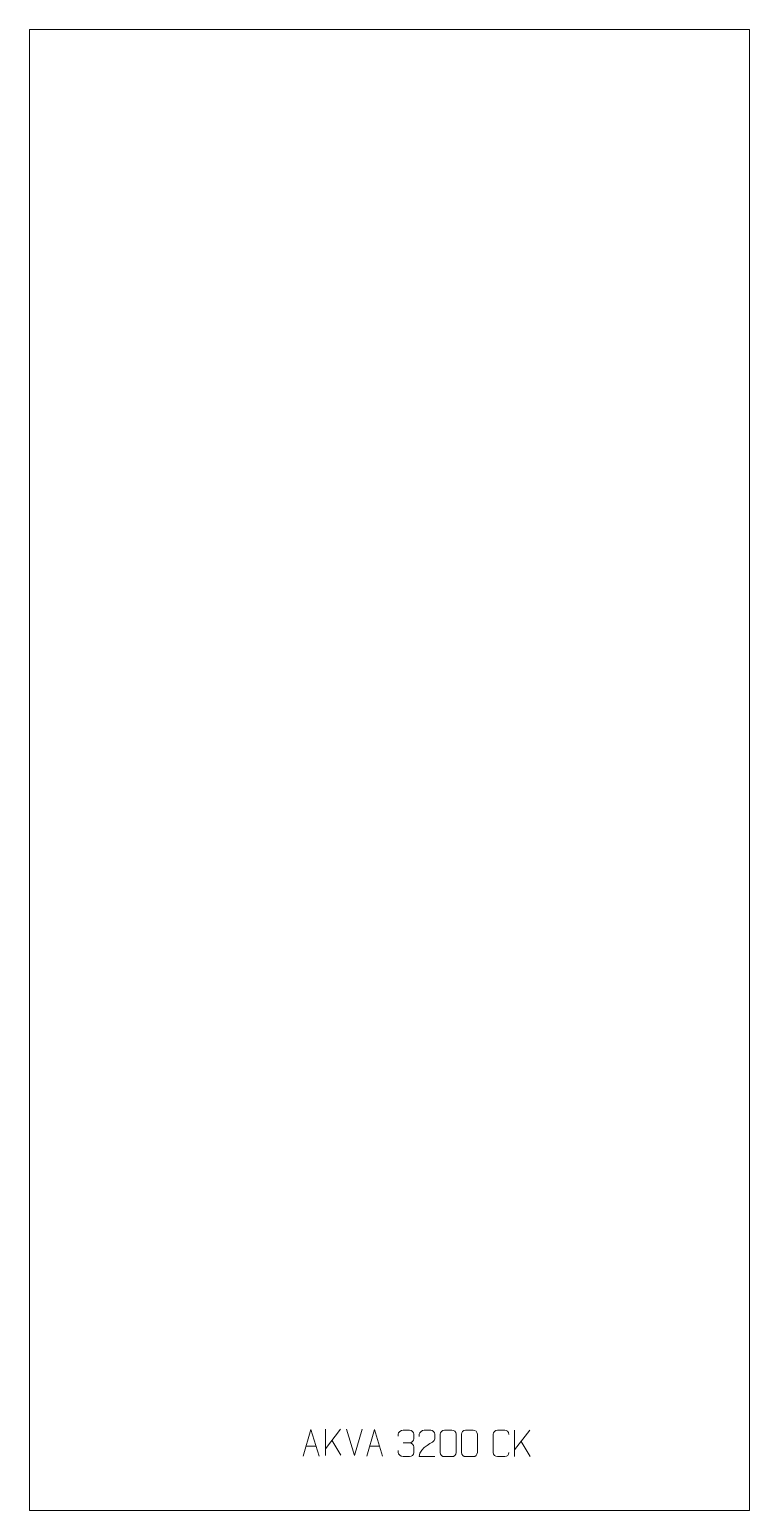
# Model space of a CAD drawing. Header units: millimetres. Extents: x -340 to 340, y -1100 to 300.
import ezdxf

# ---------------------------------------------------------------- set-up
doc = ezdxf.new("R2010")
doc.units = ezdxf.units.MM
doc.header["$MEASUREMENT"] = 0
doc.layers.add('layer 1', color=7, linetype='Continuous')

msp = doc.modelspace()

# ---------------------------------------------------------------- linework, layer by layer
at = {"layer": 'layer 1', "color": 242, "lineweight": 9}
msp.add_open_spline([(-339.9999, -1099.9994), (-339.9999, -1099.9994), (-339.9999, 300.0001), (-339.9999, 300.0001), (-339.9999, 300.0001), (-339.9999, 300.0001), (339.9999, 300.0001), (339.9999, 300.0001), (339.9999, 300.0001), (339.9999, 300.0001), (339.9999, -1099.9994), (339.9999, -1099.9994), (339.9999, -1099.9994), (339.9999, -1099.9994), (-339.9999, -1099.9994), (-339.9999, -1099.9994)], degree=3, knots=[0, 0, 0, 0, 0.2, 0.2, 0.2, 0.2, 0.4, 0.4, 0.4, 0.4, 0.6, 0.6, 0.6, 0.6, 1, 1, 1, 1], dxfattribs=at)
at = {"layer": 'layer 1', "color": 250, "lineweight": 9}
for points, knots in [([(-81.5488, -1048.6127), (-81.5488, -1048.6127), (-74.1778, -1023.6592), (-74.1778, -1023.6592), (-74.1778, -1023.6592), (-74.1778, -1023.6592), (-66.6079, -1048.6127), (-66.6079, -1048.6127)], [0, 0, 0, 0, 0.333333333, 0.333333333, 0.333333333, 0.333333333, 1, 1, 1, 1]), ([(-21.5488, -1048.6127), (-21.5488, -1048.6127), (-14.1778, -1023.6592), (-14.1778, -1023.6592), (-14.1778, -1023.6592), (-14.1778, -1023.6592), (-6.6079, -1048.6127), (-6.6079, -1048.6127)], [0, 0, 0, 0, 0.333333333, 0.333333333, 0.333333333, 0.333333333, 1, 1, 1, 1]), ([(8.1138, -1029.8908), (8.1138, -1029.8908), (8.1138, -1028.0336), (8.1138, -1028.0336), (8.1138, -1028.0336), (8.0995, -1026.2917), (10.764, -1024.1736), (12.8231, -1024.1963), (12.8231, -1024.1963), (14.8872, -1024.1963), (16.9512, -1024.1963), (19.0149, -1024.1963), (19.0149, -1024.1963), (21.2094, -1024.1875), (22.8077, -1026.0343), (22.8521, -1027.9464), (22.8521, -1027.9464), (22.8517, -1029.3815), (22.8517, -1030.8166), (22.8521, -1032.2521), (22.8521, -1032.2521), (22.8035, -1033.9056), (21.2009, -1036.1356), (19.0026, -1036.1256), (19.0026, -1036.1256), (21.2063, -1036.1368), (22.8143, -1037.94), (22.8683, -1039.9995), (22.8683, -1039.9995), (22.8679, -1041.7842), (22.8679, -1043.5689), (22.8683, -1045.354), (22.8683, -1045.354), (22.8784, -1047.4154), (20.8235, -1049.1785), (19.0026, -1049.1704), (19.0026, -1049.1704), (16.9373, -1049.1701), (14.8721, -1049.1701), (12.8065, -1049.1704), (12.8065, -1049.1704), (10.6379, -1049.1589), (8.1069, -1046.7587), (8.0883, -1045.2969), (8.0883, -1045.2969), (8.0883, -1045.2969), (8.0883, -1043.3883), (8.0883, -1043.3883)], [0, 0, 0, 0, 0.076923077, 0.076923077, 0.076923077, 0.076923077, 0.153846154, 0.153846154, 0.153846154, 0.153846154, 0.230769231, 0.230769231, 0.230769231, 0.230769231, 0.307692308, 0.307692308, 0.307692308, 0.307692308, 0.384615385, 0.384615385, 0.384615385, 0.384615385, 0.461538462, 0.461538462, 0.461538462, 0.461538462, 0.538461538, 0.538461538, 0.538461538, 0.538461538, 0.615384615, 0.615384615, 0.615384615, 0.615384615, 0.692307692, 0.692307692, 0.692307692, 0.692307692, 0.769230769, 0.769230769, 0.769230769, 0.769230769, 0.846153846, 0.846153846, 0.846153846, 0.846153846, 1, 1, 1, 1]), ([(42.8498, -1049.1704), (37.9354, -1049.1701), (33.021, -1049.1701), (28.1069, -1049.1704), (28.1069, -1049.1704), (28.1069, -1039.2381), (42.7579, -1036.5969), (42.8498, -1032.2866), (42.8498, -1032.2866), (42.8495, -1030.8625), (42.8495, -1029.4388), (42.8498, -1028.0155), (42.8498, -1028.0155), (42.8329, -1025.9384), (40.7101, -1024.2136), (39.0391, -1024.1963), (39.0391, -1024.1963), (36.9659, -1024.1967), (34.893, -1024.1967), (32.8206, -1024.1963), (32.8206, -1024.1963), (30.9985, -1024.1798), (28.1738, -1025.9719), (28.1069, -1028.0655), (28.1069, -1028.0655), (28.1069, -1028.0655), (28.1069, -1030.1203), (28.1069, -1030.1203)], [0, 0, 0, 0, 0.125, 0.125, 0.125, 0.125, 0.25, 0.25, 0.25, 0.25, 0.375, 0.375, 0.375, 0.375, 0.5, 0.5, 0.5, 0.5, 0.625, 0.625, 0.625, 0.625, 0.75, 0.75, 0.75, 0.75, 1, 1, 1, 1]), ([(51.8977, -1024.184), (54.2638, -1024.184), (56.6303, -1024.184), (58.9968, -1024.184), (58.9968, -1024.184), (60.9773, -1024.1484), (63.0033, -1025.6427), (63.0304, -1028.0848), (63.0304, -1028.0848), (63.03, -1033.8422), (63.03, -1039.6), (63.0304, -1045.3582), (63.0304, -1045.3582), (62.8883, -1047.6858), (61.1819, -1049.1681), (58.9968, -1049.1789), (58.9968, -1049.1789), (56.6244, -1049.1785), (54.252, -1049.1785), (51.88, -1049.1789), (51.88, -1049.1789), (49.9215, -1049.2845), (47.9151, -1047.3966), (47.9265, -1045.3756), (47.9265, -1045.3756), (47.9269, -1039.595), (47.9269, -1033.8147), (47.9265, -1028.0349), (47.9265, -1028.0349), (47.9308, -1025.8929), (49.7079, -1024.1704), (51.8977, -1024.184)], [0, 0, 0, 0, 0.111111111, 0.111111111, 0.111111111, 0.111111111, 0.222222222, 0.222222222, 0.222222222, 0.222222222, 0.333333333, 0.333333333, 0.333333333, 0.333333333, 0.444444444, 0.444444444, 0.444444444, 0.444444444, 0.555555556, 0.555555556, 0.555555556, 0.555555556, 0.666666667, 0.666666667, 0.666666667, 0.666666667, 0.777777778, 0.777777778, 0.777777778, 0.777777778, 1, 1, 1, 1]), ([(71.8977, -1024.184), (74.2638, -1024.184), (76.6303, -1024.184), (78.9968, -1024.184), (78.9968, -1024.184), (80.9773, -1024.1484), (83.0033, -1025.6427), (83.0304, -1028.0848), (83.0304, -1028.0848), (83.03, -1033.8422), (83.03, -1039.6), (83.0304, -1045.3582), (83.0304, -1045.3582), (82.8883, -1047.6858), (81.1819, -1049.1681), (78.9968, -1049.1789), (78.9968, -1049.1789), (76.6244, -1049.1785), (74.252, -1049.1785), (71.88, -1049.1789), (71.88, -1049.1789), (69.9215, -1049.2845), (67.9151, -1047.3966), (67.9265, -1045.3756), (67.9265, -1045.3756), (67.9269, -1039.595), (67.9269, -1033.8147), (67.9265, -1028.0349), (67.9265, -1028.0349), (67.9308, -1025.8929), (69.7079, -1024.1704), (71.8977, -1024.184)], [0, 0, 0, 0, 0.111111111, 0.111111111, 0.111111111, 0.111111111, 0.222222222, 0.222222222, 0.222222222, 0.222222222, 0.333333333, 0.333333333, 0.333333333, 0.333333333, 0.444444444, 0.444444444, 0.444444444, 0.444444444, 0.555555556, 0.555555556, 0.555555556, 0.555555556, 0.666666667, 0.666666667, 0.666666667, 0.666666667, 0.777777778, 0.777777778, 0.777777778, 0.777777778, 1, 1, 1, 1]), ([(112.9014, -1045.3423), (112.7616, -1047.6657), (111.0844, -1049.1453), (108.9367, -1049.1561), (108.9367, -1049.1561), (106.6048, -1049.1557), (104.2729, -1049.1557), (101.9414, -1049.1561), (101.9414, -1049.1561), (100.0164, -1049.2615), (98.0443, -1047.377), (98.0555, -1045.3597), (98.0555, -1045.3597), (98.0559, -1039.5896), (98.0559, -1033.8199), (98.0555, -1028.0506), (98.0555, -1028.0506), (98.0597, -1025.9125), (99.8064, -1024.1933), (101.9588, -1024.2068), (101.9588, -1024.2068), (104.2845, -1024.2068), (106.6106, -1024.2068), (108.9367, -1024.2068), (108.9367, -1024.2068), (110.8833, -1024.1713), (112.8747, -1025.6628), (112.9014, -1028.1004)], [0, 0, 0, 0, 0.125, 0.125, 0.125, 0.125, 0.25, 0.25, 0.25, 0.25, 0.375, 0.375, 0.375, 0.375, 0.5, 0.5, 0.5, 0.5, 0.625, 0.625, 0.625, 0.625, 0.75, 0.75, 0.75, 0.75, 1, 1, 1, 1])]:
    msp.add_open_spline(points, degree=3, knots=knots, dxfattribs=at)
for points in [[(-60.5576, -1023.0914), (-60.5576, -1023.0914), (-60.5576, -1048.045), (-60.5576, -1048.045)], [(-46.1814, -1023.0914), (-46.1814, -1023.0914), (-60.5576, -1041.7311), (-60.5576, -1041.7311)], [(-45.8561, -1047.9492), (-45.8561, -1047.9492), (-54.3266, -1033.6356), (-54.3266, -1033.6356)], [(-33.2068, -1048.045), (-33.2068, -1048.045), (-40.5286, -1023.0914), (-40.5286, -1023.0914)], [(-25.8849, -1023.0914), (-25.8849, -1023.0914), (-33.2067, -1048.045), (-33.2067, -1048.045)], [(118.1277, -1024.2065), (118.1277, -1024.2065), (118.1277, -1049.1601), (118.1277, -1049.1601)], [(132.5039, -1024.2065), (132.5039, -1024.2065), (118.1277, -1042.8462), (118.1277, -1042.8462)], [(132.8292, -1049.0643), (132.8292, -1049.0643), (124.3587, -1034.7507), (124.3587, -1034.7507)], [(-78.8262, -1039.3633), (-78.8262, -1039.3633), (-69.3305, -1039.3633), (-69.3305, -1039.3633)], [(-18.8262, -1039.3633), (-18.8262, -1039.3633), (-9.3305, -1039.3633), (-9.3305, -1039.3633)], [(12.8235, -1036.136), (12.8235, -1036.136), (19.0199, -1036.136), (19.0199, -1036.136)]]:
    msp.add_open_spline(points, degree=3, dxfattribs=at)

doc.saveas('drawing.dxf')
